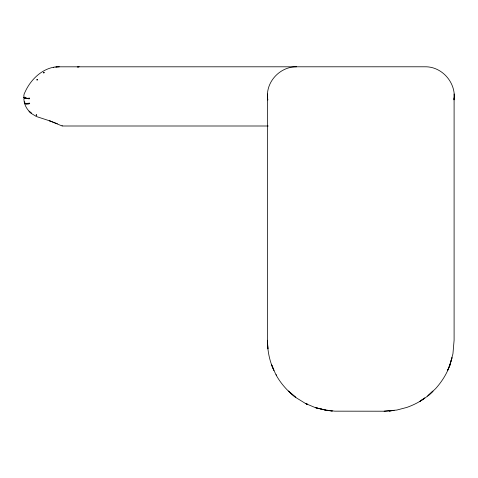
<?xml version="1.0" encoding="UTF-8"?>
<svg xmlns="http://www.w3.org/2000/svg" width="478" height="478" viewBox="0 0 478 478"><rect width="100%" height="100%" fill="white"/><g stroke="black" fill="none" stroke-linecap="round" stroke-linejoin="round"><path stroke-width="0.72" d="M56.285 66.818L424.984 66.789C442.102 66.394 456.436 83.005 454.028 99.866L454.028 97.984M25.203 97.261L24.247 97.452C23.553 97.363 27.431 98.552 28.363 98.366L28.345 98.773L29.307 98.85L29.373 97.984C23.858 100.356 22.323 96.448 25.292 91.549C30.939 79.211 42.715 67.96 56.739 66.789M24.02 97.165C23.255 103.421 26.643 109.719 31.59 113.465L28.967 111.123M275.728 374.322L271.492 364.559L273.888 370.33C269.449 360.974 267.477 350.607 267.447 340.282L267.447 93.969C268.248 79.115 281.691 66.562 296.569 66.789M24.754 102.316L24.396 102.167L24.45 103.021L24.629 101.82M24.533 103.32L24.39 102.77L25.149 103.78L27.055 104.013L29.702 103.678L29.606 103.176L26.176 103.433L24.629 103.009L25.149 103.78L25.531 103.35L25.669 103.917L26.176 103.433L26.308 104.001L27.766 103.421L27.879 103.965L28.668 103.332L28.776 103.851L29.606 103.176M23.9 97.709L24.623 97.703L24.593 98.157L25.149 97.847L25.125 98.301L25.812 97.996L25.782 98.438L26.583 98.133L26.559 98.57L29.325 98.462L28.363 98.366M454.1 93.969L454.1 340.282L452.929 353.875L449.673 365.598L452.039 357.675L450.055 364.559L447.659 370.33L449.888 364.989C446.9 373.772 441.815 381.707 435.661 388.596L428.461 395.39L432.972 391.094C425.796 398.604 416.577 403.964 406.838 407.423L396.83 410.046L384.121 411.211L334.863 411.164L326.647 410.19L332.341 411.026L327.024 410.435L315.39 407.656M427.595 396.089L428.521 395.342M24.247 97.452L23.93 97.285M77.251 67.081L79.055 66.789M53.363 67.613L53.918 67.506M55.741 67.177L59.308 66.789M392.796 410.536L389.206 411.026L393.478 410.399M78.864 66.789L78.141 66.86M384.121 411.211L394.135 410.488M268.278 126.001L62.188 126.001L49.306 120.689L57.408 123.784M316.083 407.842L326.629 410.345L315.349 407.638L306.063 403.743L307.235 404.077M49.969 120.946L36.352 116.513L31.924 113.812L29.307 111.428M307.187 404.131L306.063 403.743L307.013 404.263M305.711 403.617L295.852 397.535L288.563 391.118L295.852 397.535C287.738 391.351 280.807 383.637 275.914 374.668M267.519 97.984L267.895 99.956M62.17 125.851L62.14 125.505M267.447 93.969L267.519 99.866M43.809 72.292L43.695 73.098L44.323 72.519L43.809 72.292M36.268 114.738L36.161 115.401L36.752 115.174L36.268 114.738M37.469 79.689L37.075 80.268L36.854 79.312L37.469 79.689M424.685 398.031L419.511 401.616L424.685 398.031M276.421 374.943L276.601 375.278L276.421 374.943M267.877 348.767L267.447 340.282L267.877 348.767"/></g></svg>
